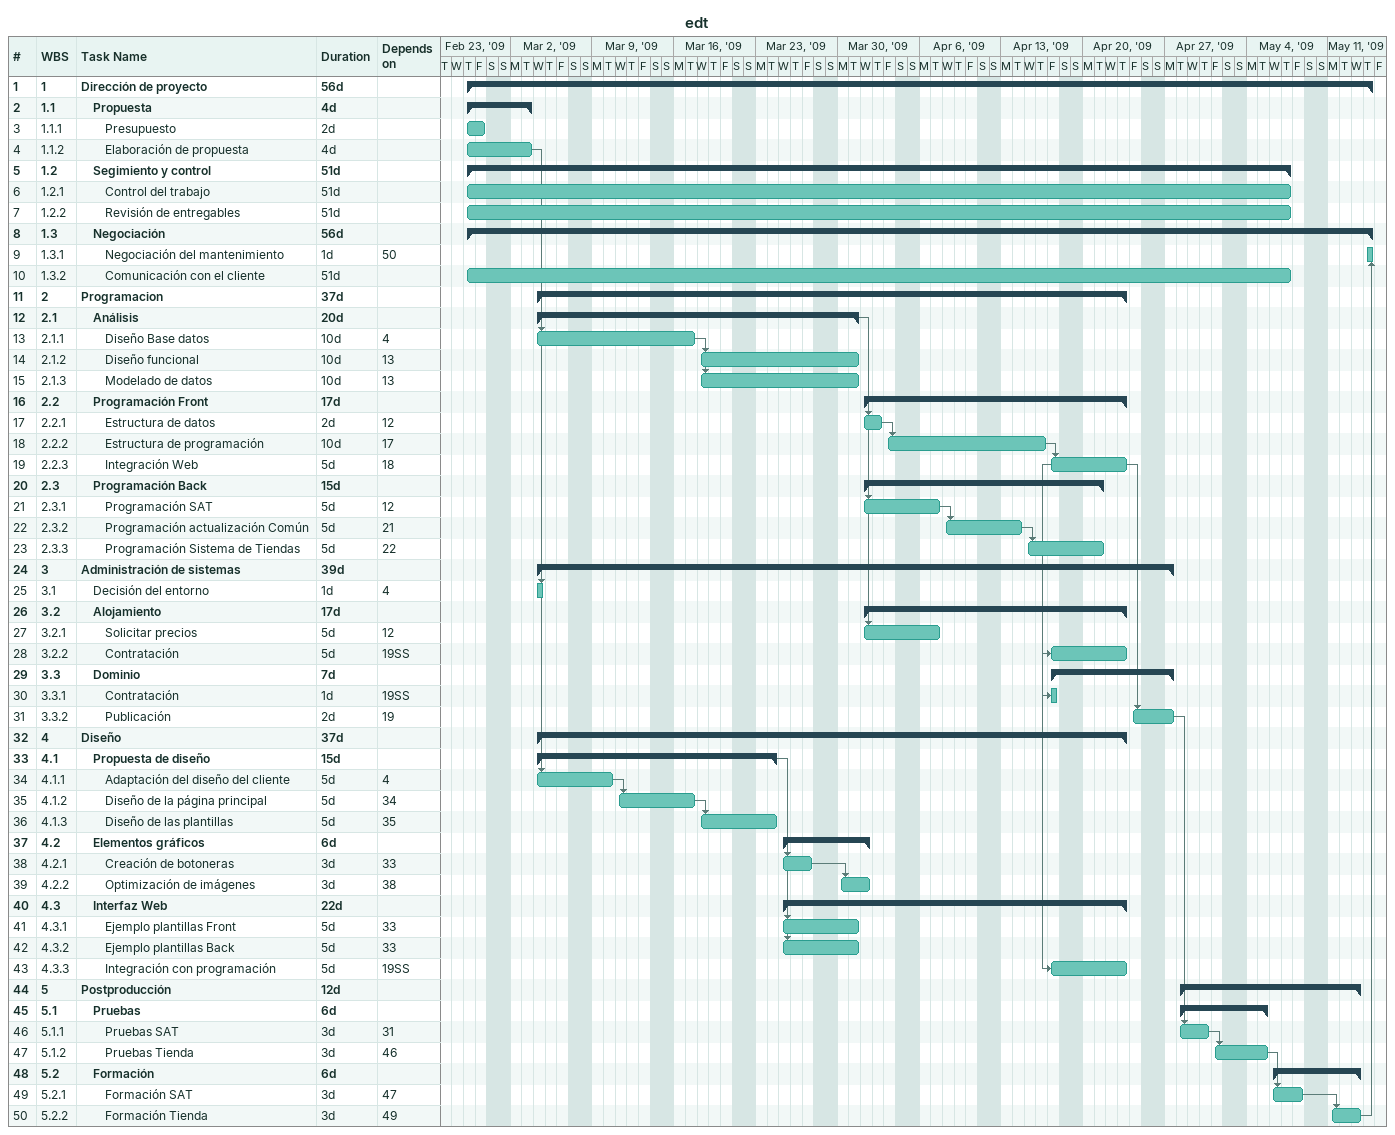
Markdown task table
edt

| ID | WBS | Task | Duration | Start | Finish | Predecessors |
|---|---|---|---|---|---|---|
| 1 | 1 | **Dirección de proyecto** | 56d | 2009-02-26 | 2009-05-14 |  |
| 2 | 1.1 | **Propuesta** | 4d | 2009-02-26 | 2009-03-03 |  |
| 3 | 1.1.1 | Presupuesto | 2d | 2009-02-26 | 2009-02-27 |  |
| 4 | 1.1.2 | Elaboración de propuesta | 4d | 2009-02-26 | 2009-03-03 |  |
| 5 | 1.2 | **Segimiento y control** | 51d | 2009-02-26 | 2009-05-07 |  |
| 6 | 1.2.1 | Control del trabajo | 51d | 2009-02-26 | 2009-05-07 |  |
| 7 | 1.2.2 | Revisión de entregables | 51d | 2009-02-26 | 2009-05-07 |  |
| 8 | 1.3 | **Negociación** | 56d | 2009-02-26 | 2009-05-14 |  |
| 9 | 1.3.1 | Negociación del mantenimiento | 1d | 2009-05-14 | 2009-05-14 | 50 |
| 10 | 1.3.2 | Comunicación con el cliente | 51d | 2009-02-26 | 2009-05-07 |  |
| 11 | 2 | **Programacion** | 37d | 2009-03-04 | 2009-04-23 |  |
| 12 | 2.1 | **Análisis** | 20d | 2009-03-04 | 2009-03-31 |  |
| 13 | 2.1.1 | Diseño Base datos | 10d | 2009-03-04 | 2009-03-17 | 4 |
| 14 | 2.1.2 | Diseño funcional | 10d | 2009-03-18 | 2009-03-31 | 13 |
| 15 | 2.1.3 | Modelado de datos | 10d | 2009-03-18 | 2009-03-31 | 13 |
| 16 | 2.2 | **Programación Front** | 17d | 2009-04-01 | 2009-04-23 |  |
| 17 | 2.2.1 | Estructura de datos | 2d | 2009-04-01 | 2009-04-02 | 12 |
| 18 | 2.2.2 | Estructura de programación | 10d | 2009-04-03 | 2009-04-16 | 17 |
| 19 | 2.2.3 | Integración Web | 5d | 2009-04-17 | 2009-04-23 | 18 |
| 20 | 2.3 | **Programación Back** | 15d | 2009-04-01 | 2009-04-21 |  |
| 21 | 2.3.1 | Programación SAT | 5d | 2009-04-01 | 2009-04-07 | 12 |
| 22 | 2.3.2 | Programación actualización Común | 5d | 2009-04-08 | 2009-04-14 | 21 |
| 23 | 2.3.3 | Programación Sistema de Tiendas | 5d | 2009-04-15 | 2009-04-21 | 22 |
| 24 | 3 | **Administración de sistemas** | 39d | 2009-03-04 | 2009-04-27 |  |
| 25 | 3.1 | Decisión del entorno | 1d | 2009-03-04 | 2009-03-04 | 4 |
| 26 | 3.2 | **Alojamiento** | 17d | 2009-04-01 | 2009-04-23 |  |
| 27 | 3.2.1 | Solicitar precios | 5d | 2009-04-01 | 2009-04-07 | 12 |
| 28 | 3.2.2 | Contratación | 5d | 2009-04-17 | 2009-04-23 | 19SS |
| 29 | 3.3 | **Dominio** | 7d | 2009-04-17 | 2009-04-27 |  |
| 30 | 3.3.1 | Contratación | 1d | 2009-04-17 | 2009-04-17 | 19SS |
| 31 | 3.3.2 | Publicación | 2d | 2009-04-24 | 2009-04-27 | 19 |
| 32 | 4 | **Diseño** | 37d | 2009-03-04 | 2009-04-23 |  |
| 33 | 4.1 | **Propuesta de diseño** | 15d | 2009-03-04 | 2009-03-24 |  |
| 34 | 4.1.1 | Adaptación del diseño del cliente | 5d | 2009-03-04 | 2009-03-10 | 4 |
| 35 | 4.1.2 | Diseño de la página principal | 5d | 2009-03-11 | 2009-03-17 | 34 |
| 36 | 4.1.3 | Diseño de las plantillas | 5d | 2009-03-18 | 2009-03-24 | 35 |
| 37 | 4.2 | **Elementos gráficos** | 6d | 2009-03-25 | 2009-04-01 |  |
| 38 | 4.2.1 | Creación de botoneras | 3d | 2009-03-25 | 2009-03-27 | 33 |
| 39 | 4.2.2 | Optimización de imágenes | 3d | 2009-03-30 | 2009-04-01 | 38 |
| 40 | 4.3 | **Interfaz Web** | 22d | 2009-03-25 | 2009-04-23 |  |
| 41 | 4.3.1 | Ejemplo plantillas Front | 5d | 2009-03-25 | 2009-03-31 | 33 |
| 42 | 4.3.2 | Ejemplo plantillas Back | 5d | 2009-03-25 | 2009-03-31 | 33 |
| 43 | 4.3.3 | Integración con programación | 5d | 2009-04-17 | 2009-04-23 | 19SS |
| 44 | 5 | **Postproducción** | 12d | 2009-04-28 | 2009-05-13 |  |
| 45 | 5.1 | **Pruebas** | 6d | 2009-04-28 | 2009-05-05 |  |
| 46 | 5.1.1 | Pruebas SAT | 3d | 2009-04-28 | 2009-04-30 | 31 |
| 47 | 5.1.2 | Pruebas Tienda | 3d | 2009-05-01 | 2009-05-05 | 46 |
| 48 | 5.2 | **Formación** | 6d | 2009-05-06 | 2009-05-13 |  |
| 49 | 5.2.1 | Formación SAT | 3d | 2009-05-06 | 2009-05-08 | 47 |
| 50 | 5.2.2 | Formación Tienda | 3d | 2009-05-11 | 2009-05-13 | 49 |
